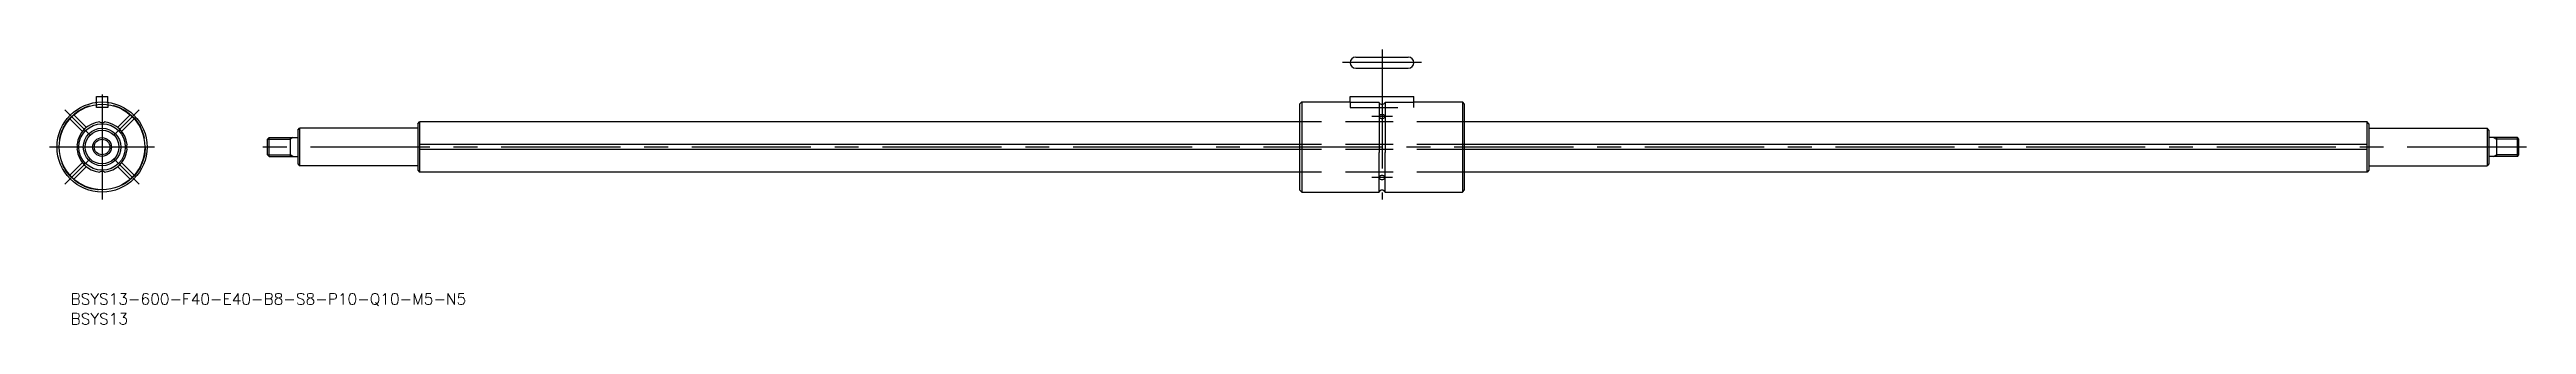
# Model space of a CAD drawing. Extents: x -14 to 646, y -47 to 26.
import ezdxf

# ---------------------------------------------------------------- set-up
doc = ezdxf.new("R2010")
doc.units = 0
doc.linetypes.add('CENTER', pattern=[50.8, 31.75, -6.35, 6.35, -6.35])
doc.linetypes.add('DASHED', pattern=[19.05, 12.7, -6.35])
doc.layers.get('0').update_dxf_attribs({"linetype": 'CONTINUOUS'})
doc.layers.add('CENTER', color=1, linetype='CENTER')
doc.styles.get("Standard").update_dxf_attribs({"font": 'txt.shx', "height": 3, "bigfont": 'bigfont.shx'})

# ---------------------------------------------------------------- blocks, each defined once
blk = doc.blocks.new('*U2')
at = {"color": 7, "linetype": 'CONTINUOUS'}
blk.add_text('BSYS13-600-F40-E40-B8-S8-P10-Q10-M5-N5', height=3, dxfattribs=at).set_placement((-8.38, -42))
blk = doc.blocks.new('*U3')
at = {"color": 7, "linetype": 'CONTINUOUS'}
blk.add_text('BSYS13', height=3, dxfattribs=at).set_placement((-8.38, -47.29))

msp = doc.modelspace()

# ---------------------------------------------------------------- linework, layer by layer
at = {"color": 7, "linetype": 'CONTINUOUS'}
for p, q in [((334.13, 23.98), (348.13, 23.98)), ((334.13, 20.98), (348.13, 20.98)), ((-1.5, 13.5), (1.5, 13.5)), ((-1.5, 11.91), (-1.5, 13.5)), ((1.5, 11.9), (1.5, 13.5)), ((332.63, 11.9), (332.63, 13.5)), ((332.63, 13.5), (349.63, 13.5)), ((349.63, 11.9), (349.63, 13.5)), ((84.13, 6.2), (84.6, 6.67)), ((319.13, 6.67), (84.6, 6.67)), ((84.63, 6.67), (84.63, -6.67)), ((319.73, 12), (319.13, 11.4)), ((319.13, 11.4), (319.13, -11.4)), ((319.73, 12), (319.73, -12)), ((319.73, 12), (332.63, 12)), ((340.33, 11.9), (332.63, 11.9)), ((340.33, 11.9), (340.33, -1.5)), ((341.93, 11.9), (341.93, -1.5)), ((349.63, 11.9), (341.93, 11.9)), ((349.63, 12), (362.53, 12)), ((362.53, 12), (362.53, -12)), ((363.13, 11.4), (362.53, 12)), ((363.13, -11.4), (363.13, 11.4)), ((603.66, 6.67), (363.13, 6.67)), ((603.63, 6.67), (603.63, -6.67)), ((604.13, 6.2), (603.66, 6.67)), ((44.13, 2.07), (44.56, 2.5)), ((44.13, -2.07), (44.13, 2.07)), ((44.56, -2.5), (44.56, 2.5)), ((44.56, 2.5), (52.13, 2.5)), ((50.13, 2.5), (50.13, -2.5)), ((52.13, 4.5), (52.63, 5)), ((52.13, 4.5), (52.13, -4.5)), ((84.13, 5), (52.63, 5)), ((52.63, 5), (52.63, -5)), ((84.13, 6.2), (84.13, -6.2)), ((319.13, 0.66), (84.63, 0.66)), ((603.63, 0.66), (363.13, 0.66)), ((604.13, 6.2), (604.13, -6.2)), ((604.13, 5), (635.63, 5)), ((636.13, 4.5), (635.63, 5)), ((635.63, 5), (635.63, -5)), ((636.13, 4.5), (636.13, -4.5)), ((643.7, 2.5), (636.13, 2.5)), ((638.13, 2.5), (638.13, -2.5)), ((643.7, -2.5), (643.7, 2.5)), ((644.13, 2.07), (643.7, 2.5)), ((644.13, -2.07), (644.13, 2.07)), ((44.56, -2.5), (44.13, -2.07)), ((44.56, -2.5), (52.13, -2.5)), ((52.13, -4.5), (52.63, -5)), ((84.13, -5), (52.63, -5)), ((84.13, -6.2), (84.6, -6.67)), ((319.13, -0.66), (84.63, -0.66)), ((340.33, -12), (340.33, -1.5)), ((341.93, -12), (341.93, -1.5)), ((603.63, -0.66), (363.13, -0.66)), ((604.13, -6.2), (603.66, -6.67)), ((604.13, -5), (635.63, -5)), ((636.13, -4.5), (635.63, -5)), ((643.7, -2.5), (636.13, -2.5)), ((643.7, -2.5), (644.13, -2.07)), ((319.13, -6.67), (84.6, -6.67)), ((319.73, -12), (319.13, -11.4)), ((319.73, -12), (340.33, -12)), ((341.93, -12), (362.53, -12)), ((362.53, -12), (363.13, -11.4)), ((603.66, -6.67), (363.13, -6.67))]:
    msp.add_line(p, q, dxfattribs=at)
at = {"color": 3, "linetype": 'DASHED'}
for p, q in [((-8.64, 7.58), (-5.27, 4.21)), ((-7.58, 8.64), (-4.21, 5.27)), ((-1.5, 10.5), (-1.5, 11.91)), ((1.5, 10.5), (-1.5, 10.5)), ((1.5, 11.9), (1.5, 10.5)), ((7.58, 8.64), (4.21, 5.27)), ((8.64, 7.58), (5.27, 4.21)), ((363.13, 6.67), (319.13, 6.67)), ((332.63, 11.9), (332.63, 10.5)), ((332.63, 10.5), (349.63, 10.5)), ((349.63, 10.5), (349.63, 11.9)), ((363.13, 0.66), (319.13, 0.66)), ((-5.27, -4.21), (-8.64, -7.58)), ((-4.21, -5.27), (-7.58, -8.64)), ((4.21, -5.27), (7.58, -8.64)), ((5.27, -4.21), (8.64, -7.58)), ((363.13, -0.66), (319.13, -0.66)), ((363.13, -6.67), (319.13, -6.67))]:
    msp.add_line(p, q, dxfattribs=at)
at = {"color": 3, "linetype": 'CONTINUOUS'}
for p, q in [((44.13, 2.07), (50.13, 2.07)), ((50.88, 2.5), (50.13, 2.07)), ((637.38, 2.5), (638.13, 2.07)), ((644.13, 2.07), (638.13, 2.07)), ((44.13, -2.07), (50.13, -2.07)), ((50.88, -2.5), (50.13, -2.07)), ((637.38, -2.5), (638.13, -2.07)), ((644.13, -2.07), (638.13, -2.07))]:
    msp.add_line(p, q, dxfattribs=at)
at = {"color": 7, "linetype": 'CONTINUOUS'}
for radius in [12, 11.4, 6.2, 5, 4.5, 2.5]:
    msp.add_circle((0, 0), radius, dxfattribs=at)
at = {"color": 3, "linetype": 'DASHED'}
msp.add_circle((0, 0), 11.5, dxfattribs=at)
at = {"color": 3, "linetype": 'CONTINUOUS'}
msp.add_circle((0, 0), 2.07, dxfattribs=at)
at = {"color": 7, "linetype": 'CONTINUOUS'}
for centre, radius, start, end in [((334.13, 22.48), 1.5, 90, 270), ((348.13, 22.48), 1.5, 270, 90), ((0, 0), 6.7, 95.66302, 174.33698), ((0, 7.89), 1.39, 241.59897, 298.40103), ((0, 0), 6.7, 5.66302, 84.33698), ((341.13, 12.3), 0.894, 206.4641, 333.5359), ((340.87, 8.11), 0.49, 114.12209, 177.08548), ((340.96, 8.18), 0.583, 184.73215, 240.93282), ((341.13, 7.43), 1.21, 67.68369, 112.31631), ((341.13, 8.81), 1.23, 248.44783, 291.55217), ((341.3, 8.18), 0.583, 299.06718, 355.26785), ((341.39, 8.11), 0.49, 2.91452, 65.87791), ((-7.89, 0), 1.39, 331.59897, 28.40103), ((7.89, 0), 1.39, 151.59897, 208.40103), ((0, 0), 6.7, 185.66302, 264.33698), ((0, -7.89), 1.39, 61.59897, 118.40103), ((0, 0), 6.7, 275.66302, 354.33698), ((341.13, -12.39), 0.89, 25.98923, 154.01077), ((340.96, -8.18), 0.583, 119.06718, 175.26785), ((340.87, -8.11), 0.49, 182.91452, 245.87791), ((341.13, -7.43), 1.21, 247.68369, 292.31631), ((341.13, -8.81), 1.23, 68.44783, 111.55217), ((341.3, -8.18), 0.583, 4.73215, 60.93282), ((341.39, -8.11), 0.49, 294.12209, 357.08548)]:
    msp.add_arc(centre, radius, start, end, dxfattribs=at)
at = {"layer": 'CENTER', "color": 1, "linetype": 'CENTER'}
for p, q in [((351.63, 22.48), (330.63, 22.48)), ((341.13, 25.98), (341.13, -14)), ((0, 14), (0, -14)), ((-9.9, 9.9), (-3.32, 3.32)), ((9.9, 9.9), (3.32, 3.32)), ((343.88, 8.13), (338.38, 8.13)), ((14, 0), (-14, 0)), ((646.13, 0), (42.13, 0)), ((-3.32, -3.32), (-9.9, -9.9)), ((3.32, -3.32), (9.9, -9.9)), ((343.88, -8.13), (338.38, -8.13))]:
    msp.add_line(p, q, dxfattribs=at)

# ---------------------------------------------------------------- block references
at = {"color": 7, "linetype": 'CONTINUOUS'}
for name in ['*U2', '*U3']:
    msp.add_blockref(name, (0, 0), dxfattribs=at)

doc.saveas('drawing.dxf')
